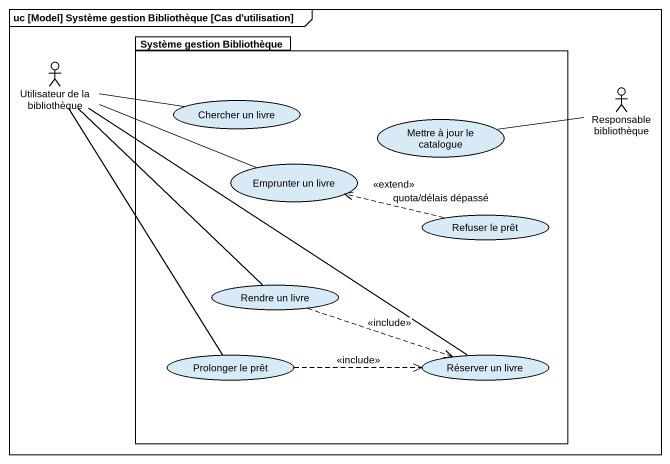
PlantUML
@startuml
mainframe uc [Model] Système gestion Bibliothèque [Cas d'utilisation]
package "Système gestion Bibliothèque" as Système_gestion_Bibliothèque {
  usecase "Chercher un livre" as Chercher_un_livre
  usecase "Mettre à jour le catalogue" as Mettre_à_jour_le_catalogue
  usecase "Emprunter un livre" as Emprunter_un_livre
  usecase "Refuser le prêt" as Refuser_le_prêt
  usecase "Rendre un livre" as Rendre_un_livre
  usecase "Prolonger le prêt" as Prolonger_le_prêt
  usecase "Réserver un livre" as Réserver_un_livre
}
actor "Utilisateur de la bibliothèque" as Utilisateur_de_la
actor "Responsable bibliothèque" as Responsable_bibliothèque
Utilisateur_de_la -right- Emprunter_un_livre
Utilisateur_de_la -- Rendre_un_livre
Utilisateur_de_la -- Prolonger_le_prêt
Utilisateur_de_la -- Réserver_un_livre
Chercher_un_livre -left- Utilisateur_de_la
Responsable_bibliothèque -left- Mettre_à_jour_le_catalogue
Refuser_le_prêt .left.> Emprunter_un_livre : <<extend>>\nquota/délais dépassé
Rendre_un_livre .right.> Réserver_un_livre : <<include>>
Prolonger_le_prêt .right.> Réserver_un_livre : <<include>>
@enduml
